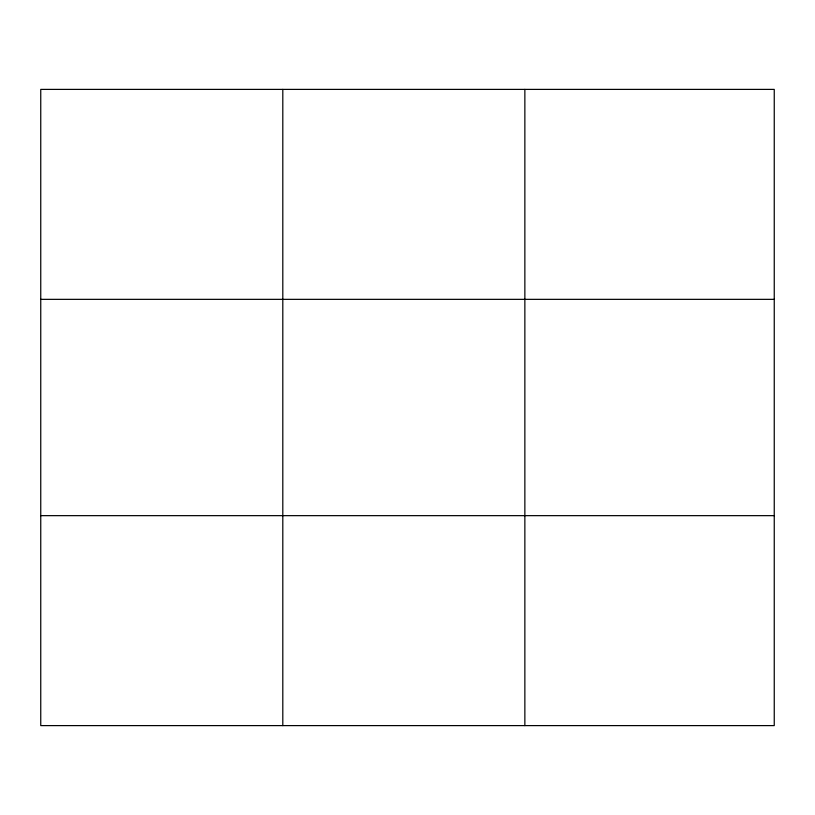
<?xml version="1.0" encoding="UTF-8"?>
<svg xmlns="http://www.w3.org/2000/svg" width="815" height="815" viewBox="0 0 815 815"><rect width="100%" height="100%" fill="white"/><g stroke="black" fill="none" stroke-linecap="round" stroke-linejoin="round"><path stroke-width="1.22" d="M282.805 89.395L282.805 725.605M524.86 89.395L524.86 725.605M774.25 299.349L774.25 89.395L40.75 89.395L40.75 725.605L774.25 725.605L774.25 299.349L40.75 299.349M40.75 515.651L774.25 515.651"/></g></svg>
